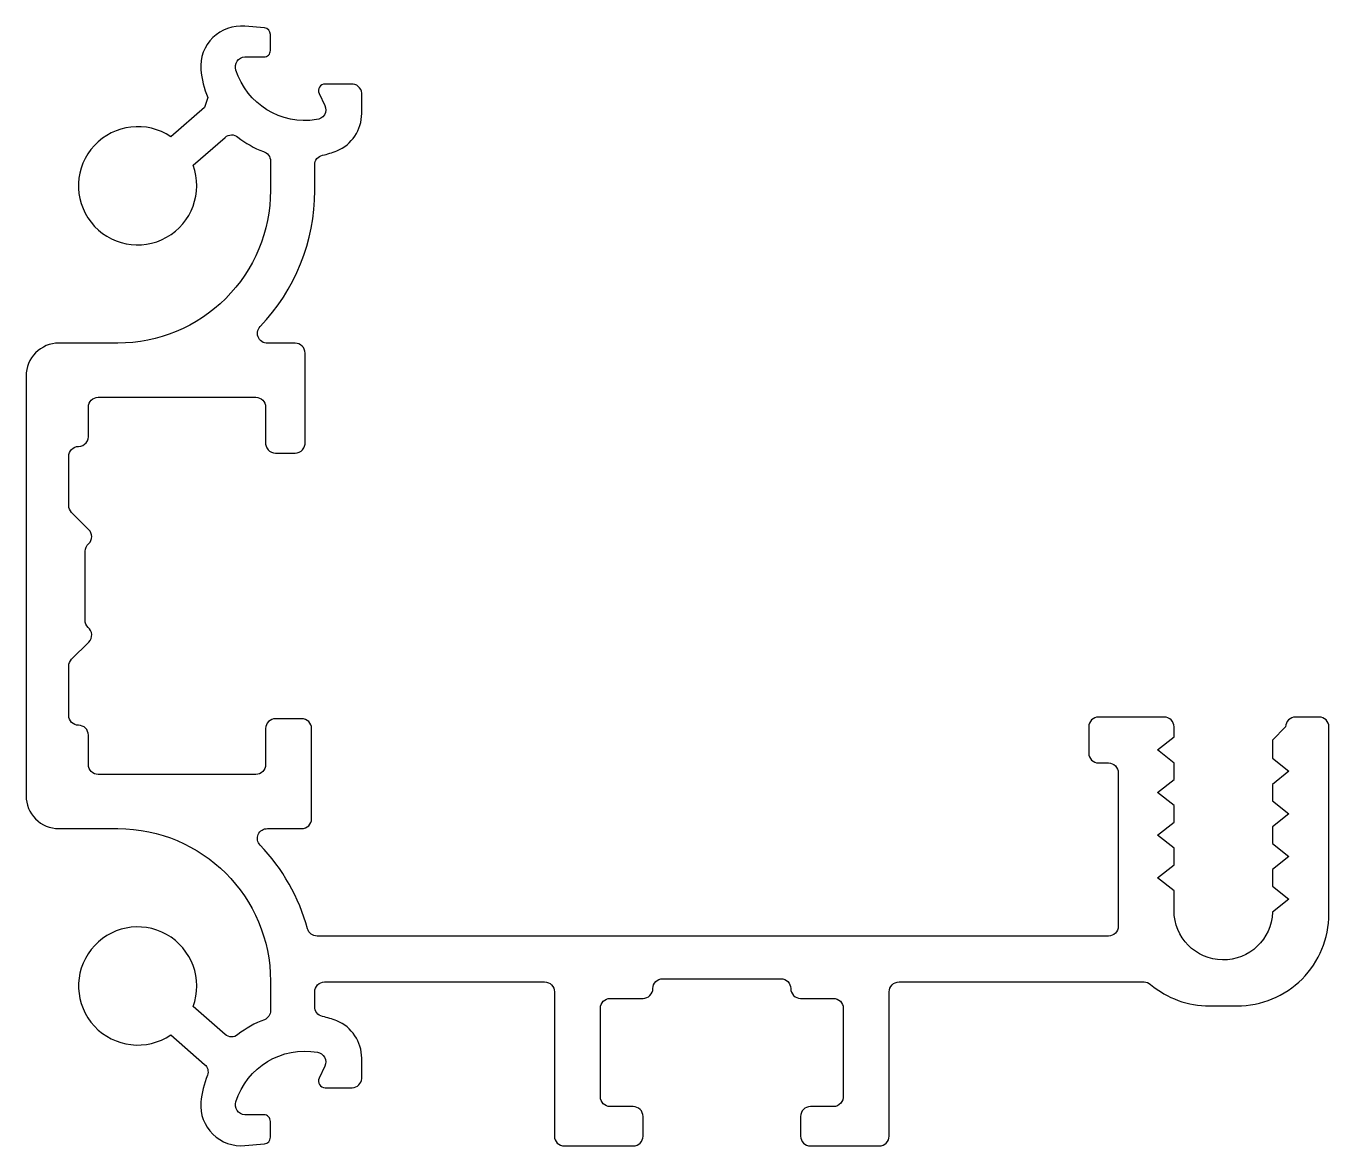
# Model space of a CAD drawing. Extents: x 12154.6 to 12194.3, y 112.3 to 146.4.
import ezdxf

# ---------------------------------------------------------------- set-up
doc = ezdxf.new("R2010")
doc.units = 0
doc.layers.get('0').update_dxf_attribs({"linetype": 'CONTINUOUS'})

msp = doc.modelspace()

# ---------------------------------------------------------------- linework, layer by layer
at = {"flags": 128}
msp.add_lwpolyline([(12177.9, 117.063, 0.414222), (12178.2, 116.763), (12179.2, 116.763, -0.414214), (12179.5, 116.463), (12179.5, 113.799, -0.437662), (12179.2, 113.463), (12178.5, 113.463, 0.414182), (12178.2, 113.163), (12178.2, 112.562, 0.412997), (12178.5, 112.263), (12180.6, 112.263, 0.414214), (12180.9, 112.563), (12180.9, 116.963, -0.415175), (12181.2, 117.263), (12188.665, 117.263, -0.18708), (12188.867, 117.184, 0.175803), (12190.662, 116.533), (12191.5, 116.533, 0.414214), (12194.3, 119.333), (12194.3, 125.039, 0.414214), (12194, 125.339), (12193.281, 125.339, 0.414214), (12192.981, 125.039), (12192.581, 124.639), (12192.581, 124.088), (12193.081, 123.688), (12192.581, 123.288), (12192.581, 122.788), (12193.081, 122.388), (12192.581, 121.988), (12192.581, 121.488), (12193.081, 121.088), (12192.581, 120.688), (12192.581, 120.188), (12193.081, 119.788), (12192.58, 119.387, -0.983976), (12189.581, 119.436), (12189.581, 120.038), (12189.081, 120.438), (12189.581, 120.838), (12189.581, 121.338), (12189.081, 121.738), (12189.581, 122.138), (12189.581, 122.638), (12189.081, 123.038), (12189.581, 123.438), (12189.581, 123.938), (12189.081, 124.338), (12189.581, 124.738), (12189.581, 125.039, 0.414214), (12189.281, 125.339), (12187.281, 125.339, 0.414214), (12186.981, 125.039), (12186.981, 124.239, 0.414214), (12187.281, 123.939), (12187.581, 123.939, -0.414214), (12187.881, 123.639), (12187.881, 118.963, -0.413978), (12187.581, 118.663), (12163.468, 118.663, -0.338159), (12163.179, 118.884, 0.124098), (12161.731, 121.435, -0.661353), (12161.956, 121.939), (12163, 121.939, 0.414214), (12163.3, 122.239), (12163.3, 124.989, 0.414214), (12163, 125.289), (12162.2, 125.289, 0.414214), (12161.9, 124.989), (12161.9, 123.889, -0.414214), (12161.6, 123.589), (12156.8, 123.589, -0.414214), (12156.5, 123.889), (12156.5, 124.789, 0.414302), (12156.2, 125.089, -0.414214), (12155.9, 125.389), (12155.9, 126.889, -0.198912), (12155.988, 127.101), (12156.512, 127.625, 0.445136), (12156.488, 128.074, -0.198912), (12156.4, 128.286), (12156.4, 130.392, -0.212995), (12156.512, 130.628, 0.414214), (12156.512, 131.052), (12155.988, 131.577, -0.198912), (12155.9, 131.789), (12155.9, 132.539), (12155.9, 133.289, -0.414214), (12156.2, 133.589, 0.458638), (12156.5, 133.95), (12156.5, 134.789, -0.414214), (12156.8, 135.089), (12161.6, 135.089, -0.414214), (12161.9, 134.789), (12161.9, 133.727, 0.447021), (12162.2, 133.389), (12162.8, 133.389, 0.446516), (12163.1, 133.727), (12163.1, 136.438, 0.414214), (12162.8, 136.738), (12162.01, 136.738, -0.716913), (12161.731, 137.243, 0.193178), (12163.396, 141.39), (12163.396, 142.175, -0.354614), (12163.634, 142.468, 0.037966), (12164.069, 142.6, 0.303328), (12164.828, 143.737), (12164.828, 144.363, 0.414214), (12164.506, 144.638), (12163.712, 144.638, 0.550153), (12163.531, 144.352), (12163.705, 143.982, -0.534259), (12163.446, 143.553, -0.372651), (12160.996, 145.065, -0.503942), (12161.267, 145.464), (12161.847, 145.464, 0.414214), (12162.047, 145.664), (12162.047, 146.149, 0.391962), (12161.862, 146.349), (12161.268, 146.401, 0.465094), (12159.925, 145.082, 0.069078), (12160.137, 144.225), (12160.042, 143.927), (12159.009, 143.029, 6.396856), (12159.688, 142.164), (12160.663, 143.012, -0.372143), (12161.055, 143.02, 0.074956), (12161.832, 142.578, -0.331804), (12162.048, 142.29), (12162.048, 141.39, -0.414214), (12157.396, 136.738), (12155.6, 136.738, 0.414214), (12154.6, 135.738), (12154.6, 132.539), (12154.6, 122.939, 0.414214), (12155.6, 121.939), (12157.4, 121.939, -0.413924), (12162.048, 117.287), (12162.048, 116.388, -0.301143), (12161.865, 116.112, 0.077925), (12161.055, 115.658, -0.372143), (12160.663, 115.666), (12159.688, 116.513, 6.396859), (12159.009, 115.649), (12160.042, 114.751, -0.311695), (12160.127, 114.421, 0.071206), (12159.925, 113.596, 0.465055), (12161.268, 112.277), (12161.862, 112.329, 0.391962), (12162.047, 112.528), (12162.047, 113.013, 0.414214), (12161.847, 113.213), (12161.267, 113.213, -0.503942), (12160.996, 113.613, -0.37635), (12163.477, 115.121, -0.504194), (12163.705, 114.696), (12163.531, 114.326, 0.549943), (12163.712, 114.039), (12164.541, 114.039, 0.379655), (12164.828, 114.315), (12164.828, 114.941, 0.303328), (12164.069, 116.078, 0.037966), (12163.634, 116.21, -0.36513), (12163.396, 116.514), (12163.396, 116.963, -0.414648), (12163.696, 117.263), (12170.4, 117.263, -0.414527), (12170.7, 116.963), (12170.7, 112.563, 0.414214), (12171, 112.263), (12173.1, 112.263, 0.413039), (12173.4, 112.562), (12173.4, 113.163, 0.414227), (12173.1, 113.463), (12172.403, 113.463, -0.408782), (12172.1, 113.763), (12172.1, 116.463, -0.408956), (12172.403, 116.763), (12173.4, 116.763, 0.41422), (12173.7, 117.063, -0.414179), (12174, 117.363), (12177.6, 117.363, -0.414185)], format="xyb", close=True, dxfattribs=at)

doc.saveas('drawing.dxf')
